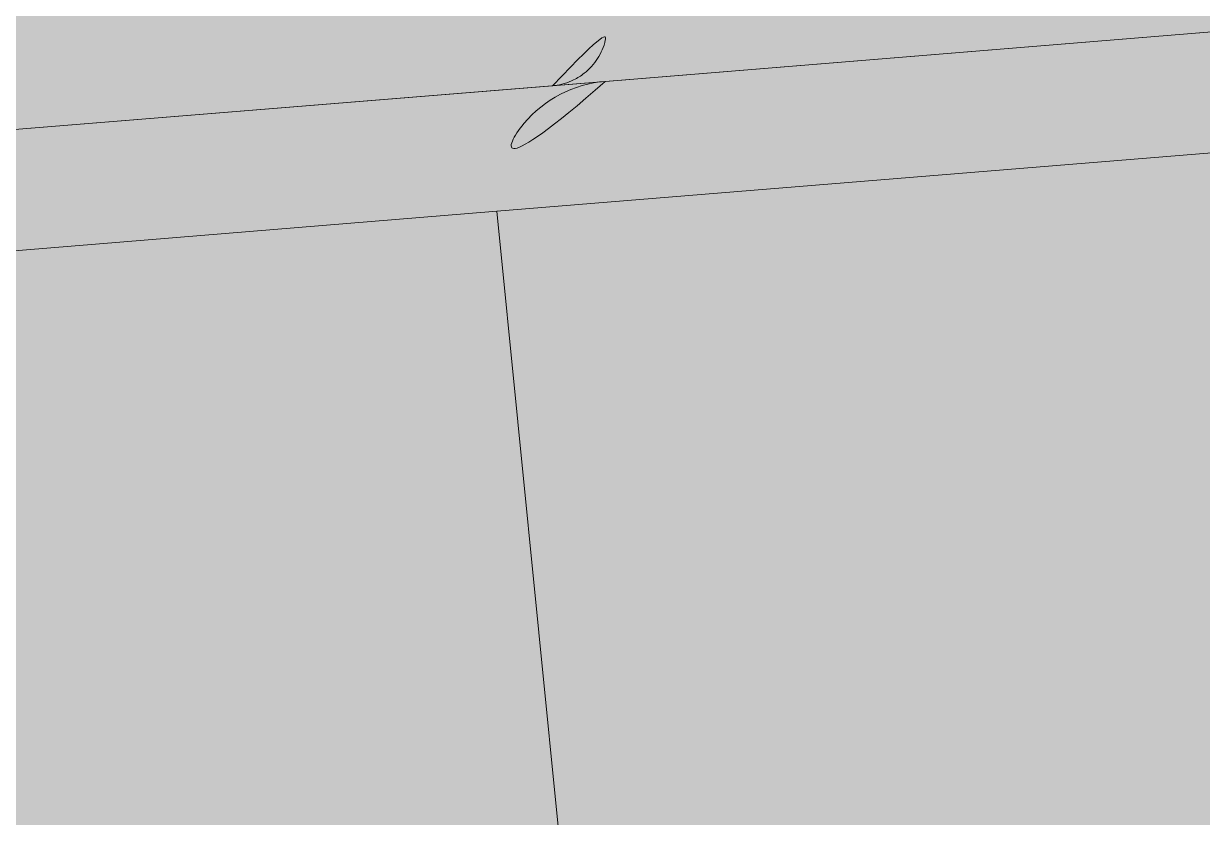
# Model space of a CAD drawing. Header units: metres. Extents: x 1956498 to 1957612, y 2277909 to 2278547.
# Drawn here: x 1957465.05616 to 1957465.0661, y 2278066.73919 to 2278066.74588 of the extents above; entities that cross this region are included whole.
import ezdxf

# ---------------------------------------------------------------- set-up
doc = ezdxf.new("R2010")
doc.units = ezdxf.units.M
doc.layers.add('UBS-100-Clôture', color=30, linetype='LIMITE1')
doc.layers.add('UBS_400_DETAIL POSTE HTA TOOLKIT UBS', color=7, linetype='Continuous')
doc.linetypes.add('LIMITE1', pattern='A,6.35,-2.54,[133,ltypeshp.shx,S=2.54,R=0,X=-2.54,Y=0],-2.54,25.4', length=36.83)

# ---------------------------------------------------------------- blocks, each defined once
blk = doc.blocks.new('HSI 150 coupe')
at = {"linetype": 'Continuous', "lineweight": 0}
h = blk.add_hatch(dxfattribs=at)
h.set_pattern_fill('ANSI34', color=1, style=0)
h.set_pattern_definition([(45, (-293.6272208606915, -200.974965127989), (-13.47038418160373, 13.47038418160373), []), (45, (-289.1370908606914, -200.974965127989), (-13.47038418160373, 13.47038418160373), []), (45, (-284.6469608606913, -200.974965127989), (-13.47038418160373, 13.47038418160373), []), (45, (-280.1568208606914, -200.974965127989), (-13.47038418160373, 13.47038418160373), [])])
edge = h.paths.add_edge_path(flags=0)
edge.add_line((6.87281844919562, -49.27325620056217), (6.87281844919562, -42.93494611236747))
edge.add_spline(control_points=[(6.87281844919562, -42.93494611236747), (6.87281844919562, -42.93202977937472), (6.872767403585385, -42.92911300002379), (6.872665359243911, -42.92619845287481), (6.871686288037381, -42.8982346369994), (6.865865721030787, -42.87005422090806), (6.85568566182701, -42.84399083714015), (6.849314124905504, -42.82767818034336), (6.841174643539489, -42.81195313245189), (6.831534613700569, -42.79733228845362), (6.816132353906141, -42.77397198340987), (6.796484496651829, -42.75294874798419), (6.7742180893365, -42.73600352554058), (6.751951681986611, -42.71905830307514), (6.726452589533437, -42.70572372346214), (6.699832402966422, -42.69710402928104), (6.676474773130394, -42.68954076050068), (6.651729428656836, -42.68541266110697), (6.62718155080438, -42.68498417628507)], knot_values=[0.002836758299074957, 0.002836758299074957, 0.002836758299074957, 0.002836758299074957, 0.00285405670097153, 0.00285405670097153, 0.00285405670097153, 0.003021942402843005, 0.003021942402843005, 0.003021942402843005, 0.003126104608909996, 0.003126104608909996, 0.003126104608909996, 0.003293990297706395, 0.003293990297706395, 0.003293990297706395, 0.003461875986903094, 0.003461875986903094, 0.003461875986903094, 0.003609153712432653, 0.003609153712432653, 0.003609153712432653, 0.003609153712432653], weights=[1, 1, 1, 1, 1, 1, 1, 1, 1, 1, 1, 1, 1, 1, 1, 1, 1, 1, 1], degree=3, periodic=0)
edge.add_spline(control_points=[(6.62718155080438, -42.68498417628507), (6.272079615479015, -42.67878584864229), (5.916977680151831, -42.67258752099588), (5.561875744824647, -42.6663891933531), (5.330735612413264, -42.66235462713303), (5.099595479998243, -42.65832006091659), (4.868455347585041, -42.65428549469652)], knot_values=[0.1656071950199256, 0.1656071950199256, 0.1656071950199256, 0.1656071950199256, 0.1677381311838157, 0.1677381311838157, 0.1677381311838157, 0.1691251832330613, 0.1691251832330613, 0.1691251832330613, 0.1691251832330613], weights=[1, 1, 1, 1, 1, 1, 1], degree=3, periodic=0)
edge.add_spline(control_points=[(4.868455347585041, -42.65428549469652), (4.84379687463661, -42.65385507942847), (4.818938014075684, -42.64969089582883), (4.795485368693335, -42.642062070885), (4.768876775329772, -42.63340665920623), (4.743395602597957, -42.62003787133654), (4.721151957370239, -42.6030627825603), (4.707230012912987, -42.59243834395238), (4.694360595502076, -42.58027666800626), (4.682966487678641, -42.56697728681684), (4.664761665566402, -42.54572833318525), (4.649974450938316, -42.5210432539352), (4.639829379380899, -42.49496623145387), (4.629684307792559, -42.46888920889251), (4.623901565668348, -42.44070100658064), (4.622960024311396, -42.41273590184574), (4.622865654264388, -42.40993297849855), (4.62281844919562, -42.40712806999363), (4.62281844919562, -42.40432355845041)], knot_values=[0.002834956245324089, 0.002834956245324089, 0.002834956245324089, 0.002834956245324089, 0.002984198812103939, 0.002984198812103939, 0.002984198812103939, 0.003153558911438729, 0.003153558911438729, 0.003153558911438729, 0.003258635894617601, 0.003258635894617601, 0.003258635894617601, 0.003427996014447614, 0.003427996014447614, 0.003427996014447614, 0.003597356134673345, 0.003597356134673345, 0.003597356134673345, 0.003614135635886999, 0.003614135635886999, 0.003614135635886999, 0.003614135635886999], weights=[1, 1, 1, 1, 1, 1, 1, 1, 1, 1, 1, 1, 1, 1, 1, 1, 1, 1, 1], degree=3, periodic=0)
edge.add_line((4.62281844919562, -42.40432355845041), (4.62281844919562, -40.1915388572088))
edge.add_spline(control_points=[(4.62281844919562, -40.1915388572088), (2.066586302555152, -40.18038511895065), (-0.4896458440853166, -40.16923138069251), (-3.045877990723966, -40.15807764243436), (-5.572979177417437, -40.14705101278378), (-8.100080364110909, -40.13602438312955), (-10.62718155080438, -40.12499775347533)], knot_values=[0.1445969370823444, 0.1445969370823444, 0.1445969370823444, 0.1445969370823444, 0.1599344759645165, 0.1599344759645165, 0.1599344759645165, 0.1750972274231583, 0.1750972274231583, 0.1750972274231583, 0.1750972274231583], weights=[1, 1, 1, 1, 1, 1, 1], degree=3, periodic=0)
edge.add_line((-10.62718155080438, -40.12499775347533), (-24.87718155080438, -40.12499775347533))
edge.add_line((-24.87718155080438, -40.12499775347533), (-24.87718155080438, -40.99999780142025))
edge.add_line((-24.87718155080438, -40.99999780141661), (-27.87718155080438, -40.99999780141661))
edge.add_line((-27.87718155080438, -40.99999780141661), (-27.87718155080438, -42.11473398417002))
edge.add_spline(control_points=[(-27.87718155080438, -42.11473398417002), (-22.76726411251184, -42.13703034775244), (-17.65734667421748, -42.15932671133123), (-12.54742923592494, -42.18162307491002), (-7.40698306511149, -42.20405264606234), (-2.266536894296223, -42.22648221721465), (2.873909276517224, -42.24891178836697)], knot_values=[0.1373336967896557, 0.1373336967896557, 0.1373336967896557, 0.1373336967896557, 0.1679934932786106, 0.1679934932786106, 0.1679934932786106, 0.1988364639063752, 0.1988364639063752, 0.1988364639063752, 0.1988364639063752], weights=[1, 1, 1, 1, 1, 1, 1], degree=3, periodic=0)
edge.add_spline(control_points=[(2.873909276517224, -42.24891178836697), (2.881683964274998, -42.24894571205732), (2.88946551148365, -42.24934314034181), (2.897203200873264, -42.25010148291767), (2.925050725858455, -42.25283071678132), (2.952811079159801, -42.26040550454127), (2.978185413896426, -42.27219857462842), (2.994066806557385, -42.27957966968461), (3.009250973456801, -42.28868841847725), (3.023239088552145, -42.29922558285762), (3.045588460829094, -42.31606123282836), (3.065339344882887, -42.33698770900446), (3.080856161432166, -42.36027208048472), (3.096372978325235, -42.38355645248157), (3.108083700550196, -42.40984093166117), (3.115018558215525, -42.43694888870596), (3.120177767257701, -42.4571159381012), (3.12281844919562, -42.47809290555597), (3.12281844919562, -42.49890942109778)], knot_values=[0.002937490447740104, 0.002937490447740104, 0.002937490447740104, 0.002937490447740104, 0.002984198816561022, 0.002984198816561022, 0.002984198816561022, 0.003153558913095552, 0.003153558913095552, 0.003153558913095552, 0.00325863589009816, 0.00325863589009816, 0.00325863589009816, 0.003427996007073152, 0.003427996007073152, 0.003427996007073152, 0.003597356127769229, 0.003597356127769229, 0.003597356127769229, 0.003723233157628061, 0.003723233157628061, 0.003723233157628061, 0.003723233157628061], weights=[1, 1, 1, 1, 1, 1, 1, 1, 1, 1, 1, 1, 1, 1, 1, 1, 1, 1, 1], degree=3, periodic=0)
edge.add_line((3.12281844919562, -42.49890942109778), (3.12281844919562, -42.74999789141657))
edge.add_spline(control_points=[(3.12281844919562, -42.74999789142021), (3.12281844919562, -42.78359038500275), (3.124174797161686, -42.8172101387936), (3.126880889047243, -42.8506934584002), (3.138151118595488, -42.99014352662925), (3.173653030395144, -43.1295708758189), (3.230446696199579, -43.25742946617538), (3.265992946826373, -43.33745412091957), (3.310235648639718, -43.41414043307668), (3.361721352739551, -43.48496912482005), (3.443982113400125, -43.59813494747141), (3.546915545359298, -43.69865895621842), (3.661997687317125, -43.77821671361744), (3.777079829427748, -43.85777447112559), (3.907484789251612, -43.91856027834365), (4.042413675031639, -43.95554043510856), (4.14958876176388, -43.98491406763787), (4.26169100207153, -43.99999795132317), (4.37281844919562, -43.99999795132317)], knot_values=[0.01407038677423873, 0.01407038677423873, 0.01407038677423873, 0.01407038677423873, 0.01427028350830109, 0.01427028350830109, 0.01427028350830109, 0.01510971202074532, 0.01510971202074532, 0.01510971202074532, 0.01563052304892377, 0.01563052304892377, 0.01563052304892377, 0.01646995148647687, 0.01646995148647687, 0.01646995148647687, 0.0173093799258786, 0.0173093799258786, 0.0173093799258786, 0.01797573781550579, 0.01797573781550579, 0.01797573781550579, 0.01797573781550579], weights=[1, 1, 1, 1, 1, 1, 1, 1, 1, 1, 1, 1, 1, 1, 1, 1, 1, 1, 1], degree=3, periodic=0)
edge.add_line((4.37281844919562, -43.99999795132317), (5.12281844919562, -43.99999795132317))
edge.add_spline(control_points=[(5.12281844919562, -43.99999795131953), (5.150691587587062, -43.99999795131953), (5.178946222638842, -44.00479072309463), (5.205260202965292, -44.0139823651225), (5.23167596249732, -44.02320955928371), (5.256862922975415, -44.03712472203188), (5.278735341204083, -44.05457553246015), (5.300607759401828, -44.07202634286296), (5.319768903684235, -44.09349411582298), (5.334632031555884, -44.11720109562884), (5.343934627147974, -44.13203891763624), (5.351711775136209, -44.1479462822499), (5.357707982830107, -44.16440060508467), (5.367288363589978, -44.19069033450796), (5.372461903321891, -44.21899668233164), (5.372800179024125, -44.24697558756816), (5.372812358915326, -44.24798299078975), (5.37281844919562, -44.24899048604493), (5.37281844919562, -44.24999796289558)], knot_values=[0.002646131159336343, 0.002646131159336343, 0.002646131159336343, 0.002646131159336343, 0.002814838690314478, 0.002814838690314478, 0.002814838690314478, 0.00298419879758309, 0.00298419879758309, 0.00298419879758309, 0.003153558904468646, 0.003153558904468646, 0.003153558904468646, 0.003258635889964529, 0.003258635889964529, 0.003258635889964529, 0.003346324687244101, 0.003346324687244101, 0.003346324687244101, 0.003434013484523674, 0.003434013484523674, 0.003434013484523674, 0.003434013484523674], weights=[1, 1, 1, 1, 1, 1, 1, 1, 1, 1, 1, 1, 1, 1, 1, 1, 1, 1, 1], degree=3, periodic=0)
edge.add_line((5.37281844919562, -44.24999796289558), (5.37281844919562, -50.75))
edge.add_arc((5.12281844919562, -50.75), 0.25, 270, 360, ccw=False)
edge.add_line((5.12281844919562, -51), (0.8728184491956199, -51))
edge.add_line((0.8728184491956199, -51), (0.8728184491956199, -52.5))
edge.add_line((0.8728184491956199, -52.5), (6.87281844919562, -52.5))
edge.add_line((6.87281844919562, -52.5), (6.87281844919562, -52.25009014286479))
edge.add_line((6.87281844919562, -52.25009014286479), (7.022818449195256, -52.25009014286479))
edge.add_line((7.022818449195256, -52.25009014286479), (7.022818449195256, -49.27325620056217))
edge.add_line((7.022818449195256, -49.27325620056217), (6.87281844919562, -49.27325620056217))
at = {"color": 1, "linetype": 'Continuous', "lineweight": 15}
for p, q in [((6.87281844919562, -36.41599923110698), (6.87281844919562, -42.93494611236747)), ((6.87281844919562, -42.93494611236747), (6.87281844919562, -49.27325620056217))]:
    blk.add_line(p, q, dxfattribs=at)
blk.add_open_spline([(6.87281844919562, -42.93494611236747), (6.87278578990481, -42.93203046963754), (6.872439778879198, -42.90114049939802), (6.8622052986575, -42.85261323176383), (6.828285543720995, -42.78694895337685), (6.777106974110211, -42.73248851306926), (6.704400373910175, -42.6930393097573), (6.651776051541674, -42.68754976817218), (6.62718155080438, -42.68498417628507)], degree=3, knots=[0, 0, 0, 0, 0.02262062463842846, 0.2396557076375805, 0.3754945094592844, 0.5925295757781367, 0.8095646424068191, 1, 1, 1, 1], dxfattribs=at)
blk = doc.blocks.new('HSI 150 D3.58 PROFIL')
at = {"color": 3, "linetype": 'Continuous', "lineweight": 15}
for p, q in [((-1.01745240643686, 74.82776960797491), (-1.01745240643686, 84.38725357232033)), ((0, 83.5905862882646), (0, 73.82792191281987)), ((-1.01745240643686, 74.82776960797491), (-37.01745240643686, 74.19938727056069)), ((-1.01745240643686, 68.31174702035787), (-1.01745240643686, 74.82776960797491)), ((0, 73.82792191281987), (0, 67.92389595391796))]:
    blk.add_line(p, q, dxfattribs=at)
blk.add_arc((-1, 73.82792191281987), 1.000000000000068, 0, 90.99999999997708, dxfattribs=at)
blk = doc.blocks.new('UBS_PDL C1752')
for name, p, xscale, yscale, zscale, rotation in [('HSI 150 D3.58 PROFIL', (-1.413942720857449, 1.3251209485461), 0.001, 0.001, 0.001, 270), ('HSI 150 coupe', (-1.425537706818432, 1.311375311634038), 0.002, 0.002, 0.002, 90)]:
    blk.add_blockref(name, p, dxfattribs=dict(xscale=xscale, yscale=yscale, zscale=zscale, rotation=rotation))

msp = doc.modelspace()

# ---------------------------------------------------------------- linework, layer by layer
at = {"layer": 'UBS-100-Clôture', "color": 30, "ltscale": 0.1, "true_color": 0xf26722, "transparency": 33554687, "const_width": 0.2}
msp.add_lwpolyline([(1957452.108613887, 2278234.208335461), (1957472.782113992, 2278172.787729784), (1957482.603905686, 2278143.016647615), (1957491.430730406, 2278124.539381014), (1957501.911956392, 2278087.413795959, -0.4749253524872337), (1957486.750177875, 2278065.861286965), (1957466.444783736, 2278064.202571977), (1957466.227664171, 2278066.883808129), (1957461.244892228, 2278066.47868374), (1957461.462165461, 2278063.795549904), (1957439.487520062, 2278062.000476466), (1957103.223067513, 2278049.509557521)], format="xyb", dxfattribs=at)

# ---------------------------------------------------------------- block references
at = {"layer": 'UBS_400_DETAIL POSTE HTA TOOLKIT UBS', "transparency": 33554687, "rotation": 184.6700307831418}
msp.add_blockref('UBS_PDL C1752', (1957463.617511821, 2278067.957007173), dxfattribs=at)

doc.saveas('drawing.dxf')
